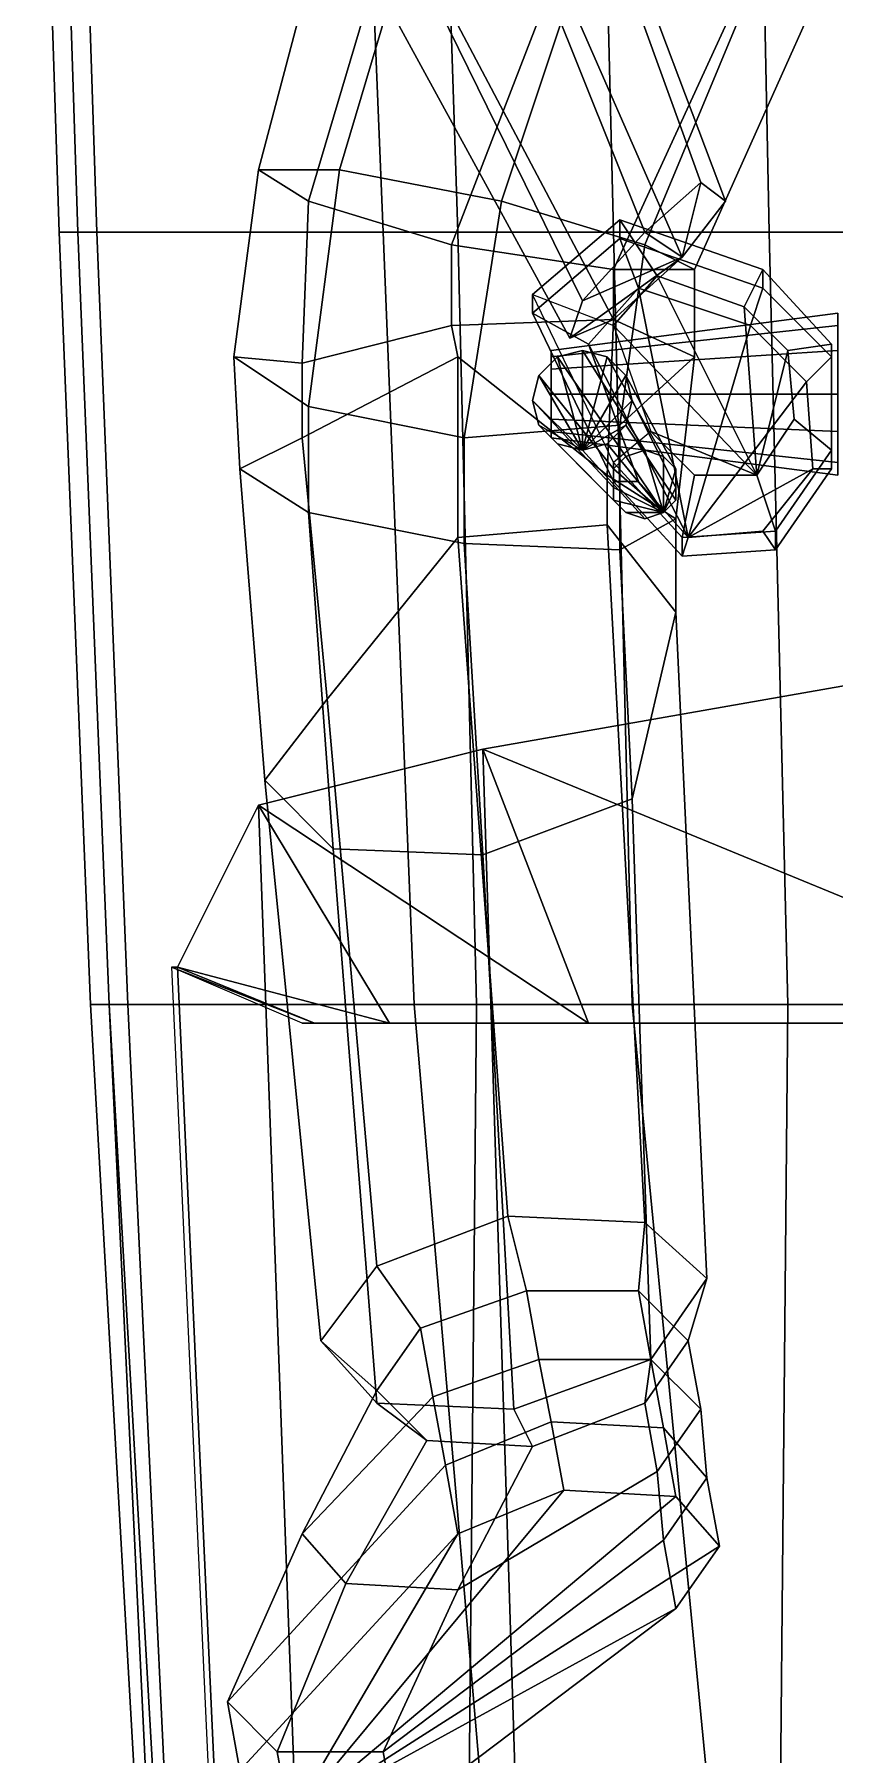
# Model space of a CAD drawing. Extents: x -2750 to 2751, y -1310 to 2918.
# Drawn here: x -300 to -171.5, y -492.5 to -216.2 of the extents above; entities that cross this region are included whole.
import ezdxf

# ---------------------------------------------------------------- set-up
doc = ezdxf.new("R2010")
doc.units = 0

msp = doc.modelspace()

# ---------------------------------------------------------------- linework, layer by layer
at = {"layer": '191499', "color": 1}
for points in [[(-220, -585, 242), (-127, -585, 266), (-131, -314, 274), (-228, -331, 249)], [(-121, -375, 250), (-228, -331, 249), (-131, -314, 274), (-121, -375, 250)], [(-255, -585, 212), (-220, -585, 242), (-228, -331, 249), (-264, -340, 218)], [(-211, -375, 227), (-264, -340, 218), (-228, -331, 249), (-211, -375, 227)], [(-228, -331, 249), (-121, -375, 250), (-211, -375, 227), (-228, -331, 249)], [(-267, -585, 163), (-255, -585, 212), (-264, -340, 218), (-277, -366, 168)], [(-277, -366, 168), (-264, -340, 218), (-243, -375, 198), (-277, -366, 168)], [(-264, -340, 218), (-211, -375, 227), (-243, -375, 198), (-264, -340, 218)], [(-268, -585, 55), (-267, -585, 163), (-277, -366, 168), (-278, -366, 56)], [(-278, -366, 56), (-255, -375, 152), (-257, -375, 48), (-278, -366, 56)], [(-278, -366, 56), (-277, -366, 168), (-255, -375, 152), (-278, -366, 56)], [(-277, -366, 168), (-243, -375, 198), (-255, -375, 152), (-277, -366, 168)]]:
    msp.add_3dface(points, dxfattribs=at)
at = {"layer": '192683', "color": 1}
for points in [[(0, -375, 253), (0, -375, 50), (-257, -375, 48), (0, -375, 253)], [(0, -375, 253), (-257, -375, 48), (-255, -375, 152), (0, -375, 253)], [(0, -375, 253), (-255, -375, 152), (-243, -375, 198), (0, -375, 253)], [(0, -375, 253), (-243, -375, 198), (-211, -375, 227), (0, -375, 253)], [(0, -375, 253), (-211, -375, 227), (-121, -375, 250), (0, -375, 253)]]:
    msp.add_3dface(points, dxfattribs=at)
at = {"layer": '192891', "color": 1}
for points in [[(-236, -125, 433), (-185, -99, 469), (-182, -248, 435), (-232, -248, 411)], [(-185, -99, 469), (0, -99, 473), (0, -248, 439), (-182, -248, 435)], [(-297, -125, -68), (-300, -125, 94), (-296, -248, 82), (-293, -248, -70)], [(-300, -125, 94), (-297, -125, 204), (-293, -248, 189), (-296, -248, 82)], [(-249, -125, -180), (-297, -125, -68), (-293, -248, -70), (-244, -248, -181)], [(-297, -125, 204), (-294, -125, 366), (-290, -248, 346), (-293, -248, 189)], [(-294, -125, 366), (-236, -125, 433), (-232, -248, 411), (-290, -248, 346)], [(-210, -125, -212), (-249, -125, -180), (-244, -248, -181), (-207, -248, -213)], [(-121, -125, -236), (-210, -125, -212), (-207, -248, -213), (-114, -248, -237)], [(-293, -248, -70), (-296, -248, 82), (-291, -372, 57), (-288, -372, -74)], [(-296, -248, 82), (-293, -248, 189), (-288, -372, 156), (-291, -372, 57)], [(-244, -248, -181), (-293, -248, -70), (-288, -372, -74), (-239, -372, -182)], [(-293, -248, 189), (-290, -248, 346), (-285, -372, 303), (-288, -372, 156)], [(-290, -248, 346), (-232, -248, 411), (-229, -372, 352), (-285, -372, 303)], [(-207, -248, -213), (-244, -248, -181), (-239, -372, -182), (-204, -372, -217)], [(-232, -248, 411), (-182, -248, 435), (-179, -372, 374), (-229, -372, 352)], [(-114, -248, -237), (-207, -248, -213), (-204, -372, -217), (-107, -372, -239)], [(-182, -248, 435), (0, -248, 439), (0, -372, 379), (-179, -372, 374)], [(-288, -372, -74), (-291, -372, 57), (-281, -548, 2), (-278, -548, -80)], [(-291, -372, 57), (-288, -372, 156), (-278, -583, 85), (-281, -548, 2)], [(-239, -372, -182), (-288, -372, -74), (-278, -548, -80), (-224, -548, -181)], [(-288, -372, 156), (-285, -372, 303), (-275, -583, 207), (-278, -583, 85)], [(-285, -372, 303), (-229, -372, 352), (-231, -583, 248), (-275, -583, 207)], [(-204, -372, -217), (-239, -372, -182), (-224, -548, -181), (-187, -548, -223)], [(-229, -372, 352), (-179, -372, 374), (-181, -583, 266), (-231, -583, 248)], [(-107, -372, -239), (-204, -372, -217), (-187, -548, -223), (-103, -548, -241)], [(-179, -372, 374), (0, -372, 379), (0, -583, 271), (-181, -583, 266)]]:
    msp.add_3dface(points, dxfattribs=at)
at = {"layer": '64861', "color": 1}
for points in [[(-209, -97, 7), (-227, -98, -32), (-264, -238, -24), (-251, -238, 1)], [(-227, -98, -32), (-214, -102, -86), (-256, -243, -60), (-264, -238, -24)], [(-178, -102, 3), (-209, -97, 7), (-251, -238, 1), (-225, -243, 2)], [(-214, -102, -86), (-177, -105, -122), (-233, -250, -84), (-256, -243, -60)], [(-142, -106, -32), (-178, -102, 3), (-225, -243, 2), (-202, -250, -22)], [(-177, -105, -122), (-139, -106, -120), (-207, -254, -83), (-233, -250, -84)], [(-139, -106, -120), (-129, -109, -86), (-194, -254, -57), (-207, -254, -83)], [(-129, -109, -86), (-142, -106, -32), (-202, -250, -22), (-194, -254, -57)], [(-222, -198, 40), (-210, -193, 42), (-193, -240, 87), (-202, -248, 86)], [(-210, -193, 42), (-206, -198, 89), (-189, -243, 128), (-193, -240, 87)], [(-238, -206, 48), (-222, -198, 40), (-202, -248, 86), (-212, -259, 93)], [(-206, -198, 89), (-217, -204, 99), (-196, -252, 136), (-189, -243, 128)], [(-217, -204, 99), (-234, -211, 95), (-207, -262, 133), (-196, -252, 136)], [(-243, -212, 73), (-238, -206, 48), (-212, -259, 93), (-214, -265, 114)], [(-234, -211, 95), (-243, -212, 73), (-214, -265, 114), (-207, -262, 133)], [(-251, -238, 1), (-264, -238, -24), (-268, -268, -28), (-256, -276, -2)], [(-264, -238, -24), (-256, -243, -60), (-257, -269, -63), (-268, -268, -28)], [(-225, -243, 2), (-251, -238, 1), (-256, -276, -2), (-231, -281, -1)], [(-196, -252, 136), (-202, -248, 86), (-193, -240, 87), (-196, -252, 136)], [(-196, -252, 136), (-193, -240, 87), (-189, -243, 128), (-196, -252, 136)], [(-256, -243, -60), (-233, -250, -84), (-233, -263, -86), (-257, -269, -63)], [(-202, -250, -22), (-225, -243, 2), (-231, -281, -1), (-206, -279, -25)], [(-207, -263, 123), (-200, -255, 120), (-206, -246, 108), (-220, -258, 113)], [(-220, -258, 113), (-206, -246, 108), (-206, -249, 98), (-220, -261, 103)], [(-196, -252, 136), (-212, -259, 93), (-202, -248, 86), (-196, -252, 136)], [(-200, -255, 120), (-186, -260, 122), (-183, -254, 111), (-206, -246, 108)], [(-206, -246, 108), (-183, -254, 111), (-183, -257, 102), (-206, -249, 98)], [(-233, -250, -84), (-207, -254, -83), (-207, -262, -85), (-233, -263, -86)], [(-220, -261, 103), (-206, -249, 98), (-203, -257, 94), (-211, -266, 98)], [(-206, -249, 98), (-183, -257, 102), (-185, -263, 97), (-203, -257, 94)], [(-194, -254, -57), (-202, -250, -22), (-206, -279, -25), (-194, -268, -59)], [(-196, -252, 136), (-207, -262, 133), (-214, -265, 114), (-196, -252, 136)], [(-196, -252, 136), (-214, -265, 114), (-212, -259, 93), (-196, -252, 136)], [(-207, -254, -83), (-194, -254, -57), (-194, -268, -59), (-207, -262, -85)], [(-186, -260, 122), (-179, -267, 125), (-172, -266, 116), (-183, -254, 111)], [(-183, -254, 111), (-172, -266, 116), (-172, -268, 107), (-183, -257, 102)], [(-184, -287, 134), (-200, -255, 120), (-207, -263, 123), (-184, -287, 134)], [(-184, -287, 134), (-186, -260, 122), (-200, -255, 120), (-184, -287, 134)], [(-207, -285, 125), (-220, -258, 113), (-220, -261, 103), (-207, -288, 115)], [(-195, -297, 112), (-211, -266, 98), (-203, -257, 94), (-195, -297, 112)], [(-195, -297, 112), (-203, -257, 94), (-185, -263, 97), (-195, -297, 112)], [(-183, -257, 102), (-172, -268, 107), (-176, -272, 101), (-185, -263, 97)], [(-233, -263, -86), (-207, -262, -85), (-208, -287, -93), (-232, -268, -88)], [(-207, -288, 115), (-220, -261, 103), (-211, -266, 98), (-203, -288, 108)], [(-207, -262, -85), (-194, -268, -59), (-197, -294, -67), (-208, -287, -93)], [(-184, -287, 134), (-179, -267, 125), (-186, -260, 122), (-184, -287, 134)], [(-257, -269, -63), (-233, -263, -86), (-232, -268, -88), (-257, -281, -71)], [(-184, -287, 134), (-207, -263, 123), (-201, -280, 131), (-184, -287, 134)], [(-195, -297, 112), (-185, -263, 97), (-176, -272, 101), (-195, -297, 112)], [(-195, -297, 112), (-203, -288, 108), (-211, -266, 98), (-195, -297, 112)], [(-184, -287, 134), (-178, -278, 130), (-179, -267, 125), (-184, -287, 134)], [(-179, -267, 125), (-178, -278, 130), (-172, -283, 124), (-172, -266, 116)], [(-172, -266, 116), (-172, -283, 124), (-172, -286, 114), (-172, -268, 107)], [(-256, -276, -2), (-268, -268, -28), (-267, -286, -37), (-256, -293, -11)], [(-268, -268, -28), (-257, -269, -63), (-257, -281, -71), (-267, -286, -37)], [(-257, -281, -71), (-232, -268, -88), (-232, -297, -101), (-253, -323, -93)], [(-232, -268, -88), (-208, -287, -93), (-208, -295, -94), (-232, -297, -101)], [(-194, -268, -59), (-206, -279, -25), (-206, -299, -32), (-197, -294, -67)], [(-172, -268, 107), (-172, -286, 114), (-175, -286, 107), (-176, -272, 101)], [(-195, -297, 112), (-176, -272, 101), (-175, -286, 107), (-195, -297, 112)], [(-231, -281, -1), (-256, -276, -2), (-256, -293, -11), (-231, -298, -9)], [(-178, -278, 130), (-184, -287, 134), (-181, -296, 130), (-172, -283, 124)], [(-267, -286, -37), (-257, -281, -71), (-253, -323, -93), (-263, -336, -62)], [(-206, -279, -25), (-231, -281, -1), (-231, -298, -9), (-206, -299, -32)], [(-194, -287, 134), (-201, -280, 131), (-207, -285, 125), (-196, -297, 130)], [(-184, -287, 134), (-201, -280, 131), (-194, -287, 134), (-184, -287, 134)], [(-172, -283, 124), (-181, -296, 130), (-181, -299, 120), (-172, -286, 114)], [(-256, -293, -11), (-267, -286, -37), (-263, -336, -62), (-252, -347, -38)], [(-208, -287, -93), (-197, -294, -67), (-197, -309, -73), (-208, -295, -94)], [(-196, -297, 130), (-207, -285, 125), (-207, -288, 115), (-196, -300, 120)], [(-184, -287, 134), (-194, -287, 134), (-196, -297, 130), (-181, -296, 130)], [(-195, -297, 112), (-175, -286, 107), (-183, -296, 112), (-195, -297, 112)], [(-172, -286, 114), (-181, -299, 120), (-183, -296, 112), (-175, -286, 107)], [(-196, -300, 120), (-207, -288, 115), (-203, -288, 108), (-195, -297, 112)], [(-231, -298, -9), (-256, -293, -11), (-252, -347, -38), (-228, -348, -33)], [(-232, -297, -101), (-208, -295, -94), (-202, -407, -146), (-224, -406, -150)], [(-208, -295, -94), (-197, -309, -73), (-192, -416, -124), (-202, -407, -146)], [(-197, -294, -67), (-206, -299, -32), (-204, -339, -51), (-197, -309, -73)], [(-253, -323, -93), (-232, -297, -101), (-224, -406, -150), (-245, -414, -134)], [(-206, -299, -32), (-231, -298, -9), (-228, -348, -33), (-204, -339, -51)], [(-181, -296, 130), (-196, -297, 130), (-196, -300, 120), (-181, -299, 120)], [(-181, -299, 120), (-196, -300, 120), (-195, -297, 112), (-183, -296, 112)], [(-197, -309, -73), (-204, -339, -51), (-201, -429, -97), (-192, -416, -124)], [(-263, -336, -62), (-253, -323, -93), (-245, -414, -134), (-254, -426, -107)], [(-252, -347, -38), (-263, -336, -62), (-254, -426, -107), (-245, -436, -85)], [(-204, -339, -51), (-228, -348, -33), (-223, -437, -80), (-201, -429, -97)], [(-228, -348, -33), (-252, -347, -38), (-245, -436, -85), (-223, -437, -80)], [(-245, -414, -134), (-224, -406, -150), (-221, -418, -152), (-238, -424, -139)], [(-224, -406, -150), (-202, -407, -146), (-203, -418, -148), (-221, -418, -152)], [(-202, -407, -146), (-192, -416, -124), (-195, -426, -130), (-203, -418, -148)], [(-254, -426, -107), (-245, -414, -134), (-238, -424, -139), (-245, -434, -117)], [(-192, -416, -124), (-201, -429, -97), (-202, -436, -109), (-195, -426, -130)], [(-238, -424, -139), (-221, -418, -152), (-219, -429, -159), (-236, -435, -146)], [(-221, -418, -152), (-203, -418, -148), (-201, -429, -155), (-219, -429, -159)], [(-203, -418, -148), (-195, -426, -130), (-193, -437, -138), (-201, -429, -155)], [(-245, -434, -117), (-238, -424, -139), (-236, -435, -146), (-257, -457, -104)], [(-245, -436, -85), (-254, -426, -107), (-245, -434, -117), (-237, -442, -99)], [(-195, -426, -130), (-202, -436, -109), (-200, -447, -116), (-193, -437, -138)], [(-236, -435, -146), (-219, -429, -159), (-217, -439, -166), (-234, -446, -153)], [(-201, -429, -97), (-223, -437, -80), (-220, -443, -95), (-202, -436, -109)], [(-219, -429, -159), (-201, -429, -155), (-199, -440, -163), (-217, -439, -166)], [(-201, -429, -155), (-193, -437, -138), (-192, -448, -145), (-199, -440, -163)], [(-257, -457, -104), (-236, -435, -146), (-234, -446, -153), (-269, -484, -71)], [(-237, -442, -99), (-245, -434, -117), (-257, -457, -104), (-250, -465, -86)], [(-223, -437, -80), (-245, -436, -85), (-237, -442, -99), (-220, -443, -95)], [(-202, -436, -109), (-220, -443, -95), (-232, -466, -83), (-200, -447, -116)], [(-234, -446, -153), (-217, -439, -166), (-215, -450, -173), (-232, -457, -160)], [(-217, -439, -166), (-199, -440, -163), (-197, -451, -170), (-215, -450, -173)], [(-193, -437, -138), (-200, -447, -116), (-199, -458, -123), (-192, -448, -145)], [(-199, -440, -163), (-192, -448, -145), (-190, -459, -152), (-197, -451, -170)], [(-220, -443, -95), (-237, -442, -99), (-250, -465, -86), (-232, -466, -83)], [(-269, -484, -71), (-234, -446, -153), (-232, -457, -160), (-267, -495, -78)], [(-200, -447, -116), (-232, -466, -83), (-244, -492, -49), (-199, -458, -123)], [(-259, -503, -60), (-232, -457, -160), (-215, -450, -173), (-259, -503, -60)], [(-259, -503, -60), (-215, -450, -173), (-197, -451, -170), (-259, -503, -60)], [(-192, -448, -145), (-199, -458, -123), (-197, -469, -130), (-190, -459, -152)], [(-259, -503, -60), (-197, -451, -170), (-190, -459, -152), (-259, -503, -60)], [(-250, -465, -86), (-257, -457, -104), (-269, -484, -71), (-261, -492, -53)], [(-259, -503, -60), (-267, -495, -78), (-232, -457, -160), (-259, -503, -60)], [(-199, -458, -123), (-244, -492, -49), (-242, -503, -56), (-197, -469, -130)], [(-259, -503, -60), (-190, -459, -152), (-197, -469, -130), (-259, -503, -60)], [(-232, -466, -83), (-250, -465, -86), (-261, -492, -53), (-244, -492, -49)], [(-259, -503, -60), (-197, -469, -130), (-242, -503, -56), (-259, -503, -60)], [(-261, -492, -53), (-269, -484, -71), (-267, -495, -78), (-259, -503, -60)], [(-244, -492, -49), (-261, -492, -53), (-259, -503, -60), (-242, -503, -56)]]:
    msp.add_3dface(points, dxfattribs=at)
at = {"layer": '83657', "color": 1}
for points in [[(-217, -268, 62), (-217, -267, 66), (-171, -261, 66), (-171, -263, 60)], [(-217, -267, 66), (-217, -268, 70), (-171, -263, 72), (-171, -261, 66)], [(-217, -270, 60), (-217, -268, 62), (-171, -263, 60), (-171, -267, 55)], [(-217, -268, 70), (-217, -270, 72), (-171, -267, 77), (-171, -263, 72)], [(-217, -274, 59), (-217, -270, 60), (-171, -267, 55), (-171, -274, 53)], [(-217, -270, 72), (-217, -274, 73), (-171, -274, 79), (-171, -267, 77)], [(-217, -270, 72), (-217, -268, 70), (-217, -267, 66), (-217, -270, 72)], [(-217, -270, 72), (-217, -267, 66), (-217, -268, 62), (-217, -270, 72)], [(-205, -284, 126), (-202, -283, 126), (-212, -267, 67), (-216, -268, 67)], [(-212, -283, 67), (-216, -268, 67), (-212, -267, 67), (-212, -283, 67)], [(-202, -283, 126), (-199, -284, 126), (-208, -268, 67), (-212, -267, 67)], [(-212, -283, 67), (-212, -267, 67), (-208, -268, 67), (-212, -283, 67)], [(-207, -286, 126), (-205, -284, 126), (-216, -268, 67), (-219, -271, 67)], [(-212, -283, 67), (-219, -271, 67), (-216, -268, 67), (-212, -283, 67)], [(-217, -270, 72), (-217, -268, 62), (-217, -270, 60), (-217, -270, 72)], [(-217, -270, 72), (-217, -270, 60), (-217, -274, 59), (-217, -270, 72)], [(-217, -270, 72), (-217, -274, 59), (-217, -278, 60), (-217, -270, 72)], [(-217, -270, 72), (-217, -278, 60), (-217, -280, 62), (-217, -270, 72)], [(-217, -270, 72), (-217, -280, 62), (-217, -281, 66), (-217, -270, 72)], [(-217, -270, 72), (-217, -281, 66), (-217, -280, 70), (-217, -270, 72)], [(-217, -270, 72), (-217, -280, 70), (-217, -278, 72), (-217, -270, 72)], [(-217, -270, 72), (-217, -278, 72), (-217, -274, 73), (-217, -270, 72)], [(-212, -283, 67), (-208, -268, 67), (-205, -271, 67), (-212, -283, 67)], [(-199, -284, 126), (-197, -286, 126), (-205, -271, 67), (-208, -268, 67)], [(-207, -289, 126), (-207, -286, 126), (-219, -271, 67), (-220, -275, 67)], [(-212, -283, 67), (-220, -275, 67), (-219, -271, 67), (-212, -283, 67)], [(-212, -283, 67), (-205, -271, 67), (-204, -275, 67), (-212, -283, 67)], [(-197, -286, 126), (-197, -289, 126), (-204, -275, 67), (-205, -271, 67)], [(-207, -291, 126), (-207, -289, 126), (-220, -275, 67), (-219, -279, 67)], [(-212, -283, 67), (-219, -279, 67), (-220, -275, 67), (-212, -283, 67)], [(-217, -274, 73), (-217, -278, 72), (-171, -280, 77), (-171, -274, 79)], [(-217, -278, 60), (-217, -274, 59), (-171, -274, 53), (-171, -280, 55)], [(-212, -283, 67), (-204, -275, 67), (-205, -279, 67), (-212, -283, 67)], [(-197, -289, 126), (-197, -291, 126), (-205, -279, 67), (-204, -275, 67)], [(-217, -278, 72), (-217, -280, 70), (-171, -285, 72), (-171, -280, 77)], [(-217, -280, 62), (-217, -278, 60), (-171, -280, 55), (-171, -285, 60)], [(-205, -293, 126), (-207, -291, 126), (-219, -279, 67), (-216, -282, 67)], [(-212, -283, 67), (-216, -282, 67), (-219, -279, 67), (-212, -283, 67)], [(-217, -280, 70), (-217, -281, 66), (-171, -287, 66), (-171, -285, 72)], [(-217, -281, 66), (-217, -280, 62), (-171, -285, 60), (-171, -287, 66)], [(-212, -283, 67), (-205, -279, 67), (-208, -282, 67), (-212, -283, 67)], [(-197, -291, 126), (-199, -293, 126), (-208, -282, 67), (-205, -279, 67)], [(-202, -294, 126), (-205, -293, 126), (-216, -282, 67), (-212, -283, 67)], [(-199, -293, 126), (-202, -294, 126), (-212, -283, 67), (-208, -282, 67)], [(-199, -293, 126), (-205, -284, 126), (-207, -286, 126), (-199, -293, 126)], [(-199, -293, 126), (-202, -283, 126), (-205, -284, 126), (-199, -293, 126)], [(-199, -293, 126), (-199, -284, 126), (-202, -283, 126), (-199, -293, 126)], [(-199, -293, 126), (-197, -286, 126), (-199, -284, 126), (-199, -293, 126)], [(-199, -293, 126), (-207, -286, 126), (-207, -289, 126), (-199, -293, 126)], [(-199, -293, 126), (-197, -289, 126), (-197, -286, 126), (-199, -293, 126)], [(-199, -293, 126), (-207, -289, 126), (-207, -291, 126), (-199, -293, 126)], [(-199, -293, 126), (-197, -291, 126), (-197, -289, 126), (-199, -293, 126)], [(-199, -293, 126), (-207, -291, 126), (-205, -293, 126), (-199, -293, 126)], [(-199, -293, 126), (-205, -293, 126), (-202, -294, 126), (-199, -293, 126)]]:
    msp.add_3dface(points, dxfattribs=at)

doc.saveas('drawing.dxf')
